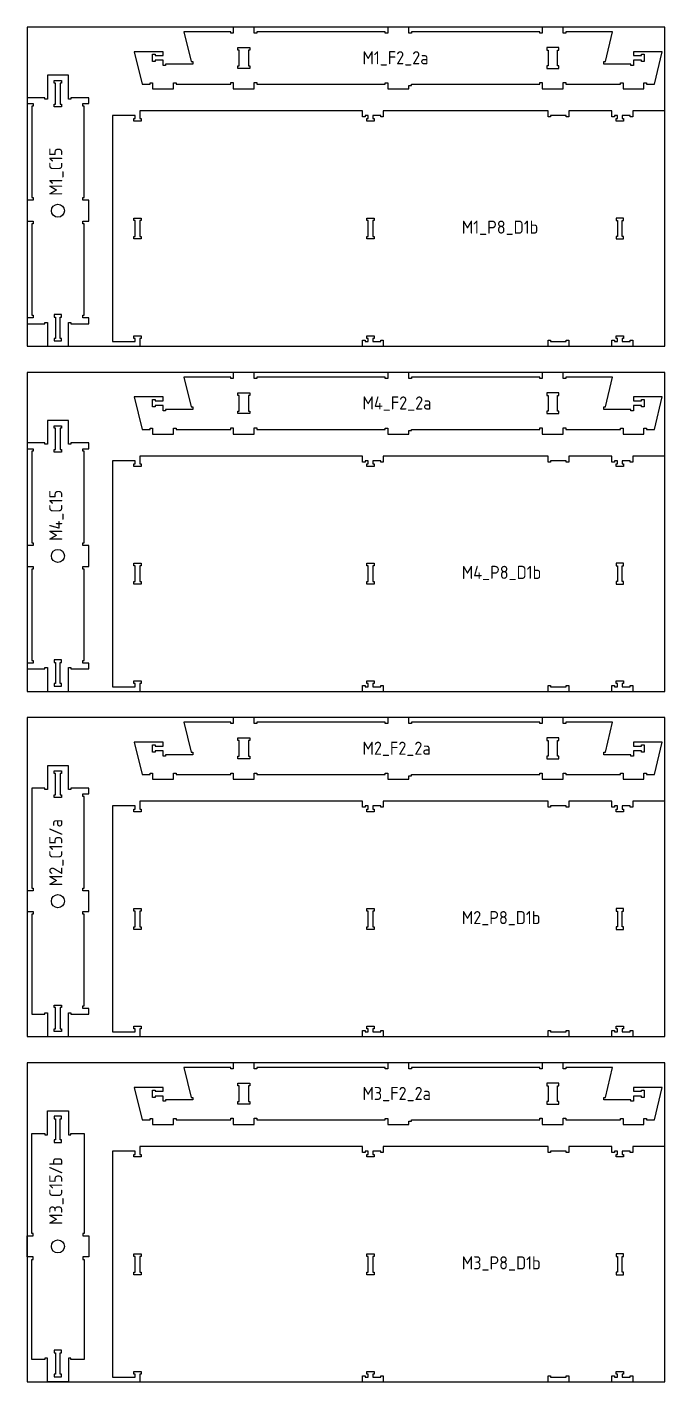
# Model space of a CAD drawing. Header units: millimetres. Extents: x -18174 to 50972, y 6312 to 16778.
# Drawn here: x 2812 to 5252, y 6313 to 11493 of the extents above; entities that cross this region are included whole.
import ezdxf

# ---------------------------------------------------------------- set-up
doc = ezdxf.new("R2010")
doc.units = ezdxf.units.MM
doc.header["$MEASUREMENT"] = 0
for name, color, linetype in [('freeswerk_CODES', 50, 'Continuous'), ('freeswerk_ELEMENTEN', 7, 'Continuous'), ('freeswerk_PLATEN', 3, 'Continuous')]:
    doc.layers.add(name, color=color, linetype=linetype)

msp = doc.modelspace()

# ---------------------------------------------------------------- linework, layer by layer
for centre in [(2930.3, 10790.5), (2930.3, 9470.5), (2930.3, 8150.5), (2930.3, 6830.5)]:
    msp.add_circle(centre, 25)
at = {"layer": 'freeswerk_ELEMENTEN'}
for points in [[(3445.8, 11350.5), (3342.3, 11350.5), (3342.3, 11345.5), (3332.3, 11345.5), (3332.3, 11365.5), (3302.3, 11365.5), (3302.3, 11360.5), (3292.3, 11360.5), (3292.3, 11388.5), (3302.3, 11388.5), (3302.3, 11383.5), (3332.3, 11383.5), (3332.3, 11398.5), (3222.3, 11398.5), (3252.6, 11274.5), (3282.6, 11274.5), (3282.6, 11279.5), (3292.6, 11279.5), (3292.6, 11256.5), (3372.6, 11256.5), (3372.6, 11279.5), (3382.6, 11279.5), (3382.6, 11274.5), (3591.3, 11274.5), (3591.3, 11280.5), (3601.3, 11280.5), (3601.3, 11256.5), (3681.3, 11256.5), (3681.3, 11280.5), (3691.3, 11280.5), (3691.3, 11274.5), (4182.3, 11274.5), (4182.3, 11279.5), (4192.3, 11279.5), (4192.3, 11256.5), (4272.3, 11256.5), (4272.3, 11269.5), (4282.3, 11269.5), (4282.3, 11274.5), (4773.3, 11274.5), (4773.3, 11280.5), (4783.3, 11280.5), (4783.3, 11256.5), (4863.3, 11256.5), (4863.3, 11280.5), (4873.3, 11280.5), (4873.3, 11274.5), (5082, 11274.5), (5082, 11279.5), (5092, 11279.5), (5092, 11256.5), (5172, 11256.5), (5172, 11279.5), (5182, 11279.5), (5182, 11274.5), (5212.3, 11274.5), (5242.3, 11398.5), (5132.3, 11398.5), (5132.3, 11383.5), (5162.3, 11383.5), (5162.3, 11388.5), (5172.3, 11388.5), (5172.3, 11360.5), (5162.3, 11360.5), (5162.3, 11365.5), (5132.3, 11365.5), (5132.3, 11345.5), (5122.3, 11345.5), (5122.3, 11350.5), (5018.7, 11350.5), (5018.7, 11360.5), (5024.7, 11360.5), (5052.3, 11474.5), (4873.3, 11474.5), (4873.3, 11469.5), (4863.3, 11469.5), (4863.3, 11492.5), (4783.3, 11492.5), (4783.3, 11469.5), (4773.3, 11469.5), (4773.3, 11474.5), (4282.3, 11474.5), (4282.3, 11469.5), (4272.3, 11469.5), (4272.3, 11492.5), (4192.3, 11492.5), (4192.3, 11469.5), (4182.3, 11469.5), (4182.3, 11474.5), (3691.3, 11474.5), (3691.3, 11469.5), (3681.3, 11469.5), (3681.3, 11492.5), (3601.3, 11492.5), (3601.3, 11469.5), (3591.3, 11469.5), (3591.3, 11474.5), (3412.3, 11474.5), (3439.8, 11360.5), (3445.8, 11360.5)], [(3623.3, 11344.5), (3623.3, 11404.5), (3618.3, 11404.5), (3618.3, 11414.5), (3664.3, 11414.5), (3664.3, 11404.5), (3659.3, 11404.5), (3659.3, 11344.5), (3664.3, 11344.5), (3664.3, 11334.5), (3618.3, 11334.5), (3618.3, 11344.5)], [(4800.3, 11414.5), (4800.3, 11404.5), (4805.3, 11404.5), (4805.3, 11344.5), (4800.3, 11344.5), (4800.3, 11334.5), (4846.3, 11334.5), (4846.3, 11344.5), (4841.3, 11344.5), (4841.3, 11404.5), (4846.3, 11404.5), (4846.3, 11414.5)], [(2880.3, 11222.5), (2812.3, 11222.5), (2812.3, 11200.5), (2835.3, 11200.5), (2835.3, 11190.5), (2830.3, 11190.5), (2830.3, 10840.5), (2835.3, 10840.5), (2835.3, 10830.5), (2812.3, 10830.5), (2812.3, 10750.5), (2835.3, 10750.5), (2835.3, 10740.5), (2830.3, 10740.5), (2830.3, 10390.5), (2835.3, 10390.5), (2835.3, 10380.5), (2812.3, 10380.5), (2812.3, 10358.5), (2880.3, 10358.5), (2880.3, 10363.5), (2890.3, 10363.5), (2890.3, 10272.5), (2970.3, 10272.5), (2970.3, 10363.5), (2980.3, 10363.5), (2980.3, 10358.5), (3048.3, 10358.5), (3048.3, 10380.5), (3025.3, 10380.5), (3025.3, 10390.5), (3030.3, 10390.5), (3030.3, 10740.5), (3025.3, 10740.5), (3025.3, 10750.5), (3048.3, 10750.5), (3048.3, 10830.5), (3025.3, 10830.5), (3025.3, 10840.5), (3030.3, 10840.5), (3030.3, 11190.5), (3025.3, 11190.5), (3025.3, 11200.5), (3048.3, 11200.5), (3048.3, 11222.5), (2980.3, 11222.5), (2980.3, 11217.5), (2970.3, 11217.5), (2970.3, 11308.5), (2890.3, 11308.5), (2890.3, 11217.5), (2880.3, 11217.5)], [(2939.3, 11278.5), (2939.3, 11197.5), (2944.3, 11197.5), (2944.3, 11187.5), (2916.3, 11187.5), (2916.3, 11197.5), (2921.3, 11197.5), (2921.3, 11278.5), (2916.3, 11278.5), (2916.3, 11288.5), (2944.3, 11288.5), (2944.3, 11278.5)], [(4885.1, 11149.5), (4875.1, 11149.5), (4875.1, 11154.5), (4815.1, 11154.5), (4815.1, 11149.5), (4805.1, 11149.5), (4805.1, 11172.5), (4175.1, 11172.5), (4175.1, 11149.5), (4165.1, 11149.5), (4165.1, 11154.5), (4135.1, 11154.5), (4135.1, 11142.5), (4140.1, 11142.5), (4140.1, 11132.5), (4112.1, 11132.5), (4112.1, 11142.5), (4117.1, 11142.5), (4117.1, 11154.5), (4105.1, 11154.5), (4105.1, 11149.5), (4095.1, 11149.5), (4095.1, 11172.5), (3244.1, 11172.5), (3244.1, 11142.5), (3249.1, 11142.5), (3249.1, 11132.5), (3221.1, 11132.5), (3221.1, 11142.5), (3226.1, 11142.5), (3226.1, 11154.5), (3139.2, 11154.5), (3139.2, 10290.5), (3226.1, 10290.5), (3226.1, 10302.5), (3221.1, 10302.5), (3221.1, 10312.5), (3249.1, 10312.5), (3249.1, 10302.5), (3244.1, 10302.5), (3244.1, 10272.5), (4095.1, 10272.5), (4095.1, 10295.5), (4105.1, 10295.5), (4105.1, 10290.5), (4117.1, 10290.5), (4117.1, 10302.5), (4112.1, 10302.5), (4112.1, 10312.5), (4140.1, 10312.5), (4140.1, 10302.5), (4135.1, 10302.5), (4135.1, 10290.5), (4165.1, 10290.5), (4165.1, 10295.5), (4175.1, 10295.5), (4175.1, 10272.5), (4805.1, 10272.5), (4805.1, 10295.5), (4815.1, 10295.5), (4815.1, 10290.5), (4875.1, 10290.5), (4875.1, 10295.5), (4885.1, 10295.5), (4885.1, 10272.5), (5049.1, 10272.5), (5049.1, 10295.5), (5059.1, 10295.5), (5059.1, 10290.5), (5071.1, 10290.5), (5071.1, 10302.5), (5066.1, 10302.5), (5066.1, 10312.5), (5094.1, 10312.5), (5094.1, 10302.5), (5089.1, 10302.5), (5089.1, 10290.5), (5119.1, 10290.5), (5119.1, 10295.5), (5129.1, 10295.5), (5129.1, 10272.5), (5252.3, 10272.5), (5252.3, 11172.5), (5129.1, 11172.5), (5129.1, 11149.5), (5119.1, 11149.5), (5119.1, 11154.5), (5089.1, 11154.5), (5089.1, 11142.5), (5094.1, 11142.5), (5094.1, 11132.5), (5066.1, 11132.5), (5066.1, 11142.5), (5071.1, 11142.5), (5071.1, 11154.5), (5059.1, 11154.5), (5059.1, 11149.5), (5049.1, 11149.5), (5049.1, 11172.5), (4885.1, 11172.5)], [(3221.1, 10692.5), (3226.1, 10692.5), (3226.1, 10752.5), (3221.1, 10752.5), (3221.1, 10762.5), (3249.1, 10762.5), (3249.1, 10752.5), (3244.1, 10752.5), (3244.1, 10692.5), (3249.1, 10692.5), (3249.1, 10682.5), (3221.1, 10682.5)], [(4140.1, 10762.5), (4140.1, 10752.5), (4135.1, 10752.5), (4135.1, 10692.5), (4140.1, 10692.5), (4140.1, 10682.5), (4112.1, 10682.5), (4112.1, 10692.5), (4117.1, 10692.5), (4117.1, 10752.5), (4112.1, 10752.5), (4112.1, 10762.5)], [(5089.1, 10752.5), (5094.1, 10752.5), (5094.1, 10762.5), (5066.1, 10762.5), (5066.1, 10752.5), (5071.1, 10752.5), (5071.1, 10692.5), (5066.1, 10692.5), (5066.1, 10682.5), (5094.1, 10682.5), (5094.1, 10692.5), (5089.1, 10692.5)], [(2921.3, 10302.5), (2916.3, 10302.5), (2916.3, 10292.5), (2944.3, 10292.5), (2944.3, 10302.5), (2939.3, 10302.5), (2939.3, 10383.5), (2944.3, 10383.5), (2944.3, 10393.5), (2916.3, 10393.5), (2916.3, 10383.5), (2921.3, 10383.5)], [(3445.8, 10030.5), (3342.3, 10030.5), (3342.3, 10025.5), (3332.3, 10025.5), (3332.3, 10045.5), (3302.3, 10045.5), (3302.3, 10040.5), (3292.3, 10040.5), (3292.3, 10068.5), (3302.3, 10068.5), (3302.3, 10063.5), (3332.3, 10063.5), (3332.3, 10078.5), (3222.3, 10078.5), (3252.6, 9954.5), (3282.6, 9954.5), (3282.6, 9959.5), (3292.6, 9959.5), (3292.6, 9936.5), (3372.6, 9936.5), (3372.6, 9959.5), (3382.6, 9959.5), (3382.6, 9954.5), (3591.3, 9954.5), (3591.3, 9960.5), (3601.3, 9960.5), (3601.3, 9936.5), (3681.3, 9936.5), (3681.3, 9960.5), (3691.3, 9960.5), (3691.3, 9954.5), (4182.3, 9954.5), (4182.3, 9959.5), (4192.3, 9959.5), (4192.3, 9936.5), (4272.3, 9936.5), (4272.3, 9949.5), (4282.3, 9949.5), (4282.3, 9954.5), (4773.3, 9954.5), (4773.3, 9960.5), (4783.3, 9960.5), (4783.3, 9936.5), (4863.3, 9936.5), (4863.3, 9960.5), (4873.3, 9960.5), (4873.3, 9954.5), (5082, 9954.5), (5082, 9959.5), (5092, 9959.5), (5092, 9936.5), (5172, 9936.5), (5172, 9959.5), (5182, 9959.5), (5182, 9954.5), (5212.3, 9954.5), (5242.3, 10078.5), (5132.3, 10078.5), (5132.3, 10063.5), (5162.3, 10063.5), (5162.3, 10068.5), (5172.3, 10068.5), (5172.3, 10040.5), (5162.3, 10040.5), (5162.3, 10045.5), (5132.3, 10045.5), (5132.3, 10025.5), (5122.3, 10025.5), (5122.3, 10030.5), (5018.7, 10030.5), (5018.7, 10040.5), (5024.7, 10040.5), (5052.3, 10154.5), (4873.3, 10154.5), (4873.3, 10149.5), (4863.3, 10149.5), (4863.3, 10172.5), (4783.3, 10172.5), (4783.3, 10149.5), (4773.3, 10149.5), (4773.3, 10154.5), (4282.3, 10154.5), (4282.3, 10149.5), (4272.3, 10149.5), (4272.3, 10172.5), (4192.3, 10172.5), (4192.3, 10149.5), (4182.3, 10149.5), (4182.3, 10154.5), (3691.3, 10154.5), (3691.3, 10149.5), (3681.3, 10149.5), (3681.3, 10172.5), (3601.3, 10172.5), (3601.3, 10149.5), (3591.3, 10149.5), (3591.3, 10154.5), (3412.3, 10154.5), (3439.8, 10040.5), (3445.8, 10040.5)], [(3623.3, 10024.5), (3623.3, 10084.5), (3618.3, 10084.5), (3618.3, 10094.5), (3664.3, 10094.5), (3664.3, 10084.5), (3659.3, 10084.5), (3659.3, 10024.5), (3664.3, 10024.5), (3664.3, 10014.5), (3618.3, 10014.5), (3618.3, 10024.5)], [(4800.3, 10094.5), (4800.3, 10084.5), (4805.3, 10084.5), (4805.3, 10024.5), (4800.3, 10024.5), (4800.3, 10014.5), (4846.3, 10014.5), (4846.3, 10024.5), (4841.3, 10024.5), (4841.3, 10084.5), (4846.3, 10084.5), (4846.3, 10094.5)], [(2880.3, 9902.5), (2812.3, 9902.5), (2812.3, 9880.5), (2835.3, 9880.5), (2835.3, 9870.5), (2830.3, 9870.5), (2830.3, 9520.5), (2835.3, 9520.5), (2835.3, 9510.5), (2812.3, 9510.5), (2812.3, 9430.5), (2835.3, 9430.5), (2835.3, 9420.5), (2830.3, 9420.5), (2830.3, 9070.5), (2835.3, 9070.5), (2835.3, 9060.5), (2812.3, 9060.5), (2812.3, 9038.5), (2880.3, 9038.5), (2880.3, 9043.5), (2890.3, 9043.5), (2890.3, 8952.5), (2970.3, 8952.5), (2970.3, 9043.5), (2980.3, 9043.5), (2980.3, 9038.5), (3048.3, 9038.5), (3048.3, 9060.5), (3025.3, 9060.5), (3025.3, 9070.5), (3030.3, 9070.5), (3030.3, 9420.5), (3025.3, 9420.5), (3025.3, 9430.5), (3048.3, 9430.5), (3048.3, 9510.5), (3025.3, 9510.5), (3025.3, 9520.5), (3030.3, 9520.5), (3030.3, 9870.5), (3025.3, 9870.5), (3025.3, 9880.5), (3048.3, 9880.5), (3048.3, 9902.5), (2980.3, 9902.5), (2980.3, 9897.5), (2970.3, 9897.5), (2970.3, 9988.5), (2890.3, 9988.5), (2890.3, 9897.5), (2880.3, 9897.5)], [(2939.3, 9958.5), (2939.3, 9877.5), (2944.3, 9877.5), (2944.3, 9867.5), (2916.3, 9867.5), (2916.3, 9877.5), (2921.3, 9877.5), (2921.3, 9958.5), (2916.3, 9958.5), (2916.3, 9968.5), (2944.3, 9968.5), (2944.3, 9958.5)], [(4885.1, 9829.5), (4875.1, 9829.5), (4875.1, 9834.5), (4815.1, 9834.5), (4815.1, 9829.5), (4805.1, 9829.5), (4805.1, 9852.5), (4175.1, 9852.5), (4175.1, 9829.5), (4165.1, 9829.5), (4165.1, 9834.5), (4135.1, 9834.5), (4135.1, 9822.5), (4140.1, 9822.5), (4140.1, 9812.5), (4112.1, 9812.5), (4112.1, 9822.5), (4117.1, 9822.5), (4117.1, 9834.5), (4105.1, 9834.5), (4105.1, 9829.5), (4095.1, 9829.5), (4095.1, 9852.5), (3244.1, 9852.5), (3244.1, 9822.5), (3249.1, 9822.5), (3249.1, 9812.5), (3221.1, 9812.5), (3221.1, 9822.5), (3226.1, 9822.5), (3226.1, 9834.5), (3139.2, 9834.5), (3139.2, 8970.5), (3226.1, 8970.5), (3226.1, 8982.5), (3221.1, 8982.5), (3221.1, 8992.5), (3249.1, 8992.5), (3249.1, 8982.5), (3244.1, 8982.5), (3244.1, 8952.5), (4095.1, 8952.5), (4095.1, 8975.5), (4105.1, 8975.5), (4105.1, 8970.5), (4117.1, 8970.5), (4117.1, 8982.5), (4112.1, 8982.5), (4112.1, 8992.5), (4140.1, 8992.5), (4140.1, 8982.5), (4135.1, 8982.5), (4135.1, 8970.5), (4165.1, 8970.5), (4165.1, 8975.5), (4175.1, 8975.5), (4175.1, 8952.5), (4805.1, 8952.5), (4805.1, 8975.5), (4815.1, 8975.5), (4815.1, 8970.5), (4875.1, 8970.5), (4875.1, 8975.5), (4885.1, 8975.5), (4885.1, 8952.5), (5049.1, 8952.5), (5049.1, 8975.5), (5059.1, 8975.5), (5059.1, 8970.5), (5071.1, 8970.5), (5071.1, 8982.5), (5066.1, 8982.5), (5066.1, 8992.5), (5094.1, 8992.5), (5094.1, 8982.5), (5089.1, 8982.5), (5089.1, 8970.5), (5119.1, 8970.5), (5119.1, 8975.5), (5129.1, 8975.5), (5129.1, 8952.5), (5252.3, 8952.5), (5252.3, 9852.5), (5129.1, 9852.5), (5129.1, 9829.5), (5119.1, 9829.5), (5119.1, 9834.5), (5089.1, 9834.5), (5089.1, 9822.5), (5094.1, 9822.5), (5094.1, 9812.5), (5066.1, 9812.5), (5066.1, 9822.5), (5071.1, 9822.5), (5071.1, 9834.5), (5059.1, 9834.5), (5059.1, 9829.5), (5049.1, 9829.5), (5049.1, 9852.5), (4885.1, 9852.5)], [(3221.1, 9372.5), (3226.1, 9372.5), (3226.1, 9432.5), (3221.1, 9432.5), (3221.1, 9442.5), (3249.1, 9442.5), (3249.1, 9432.5), (3244.1, 9432.5), (3244.1, 9372.5), (3249.1, 9372.5), (3249.1, 9362.5), (3221.1, 9362.5)], [(4140.1, 9442.5), (4140.1, 9432.5), (4135.1, 9432.5), (4135.1, 9372.5), (4140.1, 9372.5), (4140.1, 9362.5), (4112.1, 9362.5), (4112.1, 9372.5), (4117.1, 9372.5), (4117.1, 9432.5), (4112.1, 9432.5), (4112.1, 9442.5)], [(5089.1, 9432.5), (5094.1, 9432.5), (5094.1, 9442.5), (5066.1, 9442.5), (5066.1, 9432.5), (5071.1, 9432.5), (5071.1, 9372.5), (5066.1, 9372.5), (5066.1, 9362.5), (5094.1, 9362.5), (5094.1, 9372.5), (5089.1, 9372.5)], [(2921.3, 8982.5), (2916.3, 8982.5), (2916.3, 8972.5), (2944.3, 8972.5), (2944.3, 8982.5), (2939.3, 8982.5), (2939.3, 9063.5), (2944.3, 9063.5), (2944.3, 9073.5), (2916.3, 9073.5), (2916.3, 9063.5), (2921.3, 9063.5)], [(3445.8, 8710.5), (3342.3, 8710.5), (3342.3, 8705.5), (3332.3, 8705.5), (3332.3, 8725.5), (3302.3, 8725.5), (3302.3, 8720.5), (3292.3, 8720.5), (3292.3, 8748.5), (3302.3, 8748.5), (3302.3, 8743.5), (3332.3, 8743.5), (3332.3, 8758.5), (3222.3, 8758.5), (3252.6, 8634.5), (3282.6, 8634.5), (3282.6, 8639.5), (3292.6, 8639.5), (3292.6, 8616.5), (3372.6, 8616.5), (3372.6, 8639.5), (3382.6, 8639.5), (3382.6, 8634.5), (3591.3, 8634.5), (3591.3, 8640.5), (3601.3, 8640.5), (3601.3, 8616.5), (3681.3, 8616.5), (3681.3, 8640.5), (3691.3, 8640.5), (3691.3, 8634.5), (4182.3, 8634.5), (4182.3, 8639.5), (4192.3, 8639.5), (4192.3, 8616.5), (4272.3, 8616.5), (4272.3, 8629.5), (4282.3, 8629.5), (4282.3, 8634.5), (4773.3, 8634.5), (4773.3, 8640.5), (4783.3, 8640.5), (4783.3, 8616.5), (4863.3, 8616.5), (4863.3, 8640.5), (4873.3, 8640.5), (4873.3, 8634.5), (5082, 8634.5), (5082, 8639.5), (5092, 8639.5), (5092, 8616.5), (5172, 8616.5), (5172, 8639.5), (5182, 8639.5), (5182, 8634.5), (5212.3, 8634.5), (5242.3, 8758.5), (5132.3, 8758.5), (5132.3, 8743.5), (5162.3, 8743.5), (5162.3, 8748.5), (5172.3, 8748.5), (5172.3, 8720.5), (5162.3, 8720.5), (5162.3, 8725.5), (5132.3, 8725.5), (5132.3, 8705.5), (5122.3, 8705.5), (5122.3, 8710.5), (5018.7, 8710.5), (5018.7, 8720.5), (5024.7, 8720.5), (5052.3, 8834.5), (4873.3, 8834.5), (4873.3, 8829.5), (4863.3, 8829.5), (4863.3, 8852.5), (4783.3, 8852.5), (4783.3, 8829.5), (4773.3, 8829.5), (4773.3, 8834.5), (4282.3, 8834.5), (4282.3, 8829.5), (4272.3, 8829.5), (4272.3, 8852.5), (4192.3, 8852.5), (4192.3, 8829.5), (4182.3, 8829.5), (4182.3, 8834.5), (3691.3, 8834.5), (3691.3, 8829.5), (3681.3, 8829.5), (3681.3, 8852.5), (3601.3, 8852.5), (3601.3, 8829.5), (3591.3, 8829.5), (3591.3, 8834.5), (3412.3, 8834.5), (3439.8, 8720.5), (3445.8, 8720.5)], [(3623.3, 8704.5), (3623.3, 8764.5), (3618.3, 8764.5), (3618.3, 8774.5), (3664.3, 8774.5), (3664.3, 8764.5), (3659.3, 8764.5), (3659.3, 8704.5), (3664.3, 8704.5), (3664.3, 8694.5), (3618.3, 8694.5), (3618.3, 8704.5)], [(4800.3, 8774.5), (4800.3, 8764.5), (4805.3, 8764.5), (4805.3, 8704.5), (4800.3, 8704.5), (4800.3, 8694.5), (4846.3, 8694.5), (4846.3, 8704.5), (4841.3, 8704.5), (4841.3, 8764.5), (4846.3, 8764.5), (4846.3, 8774.5)], [(2880.3, 8582.5), (2830.3, 8582.5), (2830.3, 8200.5), (2835.3, 8200.5), (2835.3, 8190.5), (2812.3, 8190.5), (2812.3, 8110.5), (2835.3, 8110.5), (2835.3, 8100.5), (2830.3, 8100.5), (2830.3, 7718.5), (2880.3, 7718.5), (2880.3, 7723.5), (2890.3, 7723.5), (2890.3, 7632.5), (2970.3, 7632.5), (2970.3, 7723.5), (2980.3, 7723.5), (2980.3, 7718.5), (3048.3, 7718.5), (3048.3, 7740.5), (3025.3, 7740.5), (3025.3, 7750.5), (3030.3, 7750.5), (3030.3, 8100.5), (3025.3, 8100.5), (3025.3, 8110.5), (3048.3, 8110.5), (3048.3, 8190.5), (3025.3, 8190.5), (3025.3, 8200.5), (3030.3, 8200.5), (3030.3, 8550.5), (3025.3, 8550.5), (3025.3, 8560.5), (3048.3, 8560.5), (3048.3, 8582.5), (2980.3, 8582.5), (2980.3, 8577.5), (2970.3, 8577.5), (2970.3, 8668.5), (2890.3, 8668.5), (2890.3, 8577.5), (2880.3, 8577.5)], [(2944.3, 8638.5), (2939.3, 8638.5), (2939.3, 8557.5), (2944.3, 8557.5), (2944.3, 8547.5), (2916.3, 8547.5), (2916.3, 8557.5), (2921.3, 8557.5), (2921.3, 8638.5), (2916.3, 8638.5), (2916.3, 8648.5), (2944.3, 8648.5)], [(4885.1, 8509.5), (4875.1, 8509.5), (4875.1, 8514.5), (4815.1, 8514.5), (4815.1, 8509.5), (4805.1, 8509.5), (4805.1, 8532.5), (4175.1, 8532.5), (4175.1, 8509.5), (4165.1, 8509.5), (4165.1, 8514.5), (4135.1, 8514.5), (4135.1, 8502.5), (4140.1, 8502.5), (4140.1, 8492.5), (4112.1, 8492.5), (4112.1, 8502.5), (4117.1, 8502.5), (4117.1, 8514.5), (4105.1, 8514.5), (4105.1, 8509.5), (4095.1, 8509.5), (4095.1, 8532.5), (3244.1, 8532.5), (3244.1, 8502.5), (3249.1, 8502.5), (3249.1, 8492.5), (3221.1, 8492.5), (3221.1, 8502.5), (3226.1, 8502.5), (3226.1, 8514.5), (3139.2, 8514.5), (3139.2, 7650.5), (3226.1, 7650.5), (3226.1, 7662.5), (3221.1, 7662.5), (3221.1, 7672.5), (3249.1, 7672.5), (3249.1, 7662.5), (3244.1, 7662.5), (3244.1, 7632.5), (4095.1, 7632.5), (4095.1, 7655.5), (4105.1, 7655.5), (4105.1, 7650.5), (4117.1, 7650.5), (4117.1, 7662.5), (4112.1, 7662.5), (4112.1, 7672.5), (4140.1, 7672.5), (4140.1, 7662.5), (4135.1, 7662.5), (4135.1, 7650.5), (4165.1, 7650.5), (4165.1, 7655.5), (4175.1, 7655.5), (4175.1, 7632.5), (4805.1, 7632.5), (4805.1, 7655.5), (4815.1, 7655.5), (4815.1, 7650.5), (4875.1, 7650.5), (4875.1, 7655.5), (4885.1, 7655.5), (4885.1, 7632.5), (5049.1, 7632.5), (5049.1, 7655.5), (5059.1, 7655.5), (5059.1, 7650.5), (5071.1, 7650.5), (5071.1, 7662.5), (5066.1, 7662.5), (5066.1, 7672.5), (5094.1, 7672.5), (5094.1, 7662.5), (5089.1, 7662.5), (5089.1, 7650.5), (5119.1, 7650.5), (5119.1, 7655.5), (5129.1, 7655.5), (5129.1, 7632.5), (5252.3, 7632.5), (5252.3, 8532.5), (5129.1, 8532.5), (5129.1, 8509.5), (5119.1, 8509.5), (5119.1, 8514.5), (5089.1, 8514.5), (5089.1, 8502.5), (5094.1, 8502.5), (5094.1, 8492.5), (5066.1, 8492.5), (5066.1, 8502.5), (5071.1, 8502.5), (5071.1, 8514.5), (5059.1, 8514.5), (5059.1, 8509.5), (5049.1, 8509.5), (5049.1, 8532.5), (4885.1, 8532.5)], [(3221.1, 8052.5), (3226.1, 8052.5), (3226.1, 8112.5), (3221.1, 8112.5), (3221.1, 8122.5), (3249.1, 8122.5), (3249.1, 8112.5), (3244.1, 8112.5), (3244.1, 8052.5), (3249.1, 8052.5), (3249.1, 8042.5), (3221.1, 8042.5)], [(4140.1, 8122.5), (4140.1, 8112.5), (4135.1, 8112.5), (4135.1, 8052.5), (4140.1, 8052.5), (4140.1, 8042.5), (4112.1, 8042.5), (4112.1, 8052.5), (4117.1, 8052.5), (4117.1, 8112.5), (4112.1, 8112.5), (4112.1, 8122.5)], [(5089.1, 8112.5), (5094.1, 8112.5), (5094.1, 8122.5), (5066.1, 8122.5), (5066.1, 8112.5), (5071.1, 8112.5), (5071.1, 8052.5), (5066.1, 8052.5), (5066.1, 8042.5), (5094.1, 8042.5), (5094.1, 8052.5), (5089.1, 8052.5)], [(2916.3, 7662.5), (2921.3, 7662.5), (2921.3, 7743.5), (2916.3, 7743.5), (2916.3, 7753.5), (2944.3, 7753.5), (2944.3, 7743.5), (2939.3, 7743.5), (2939.3, 7662.5), (2944.3, 7662.5), (2944.3, 7652.5), (2916.3, 7652.5)], [(3445.8, 7390.5), (3342.3, 7390.5), (3342.3, 7385.5), (3332.3, 7385.5), (3332.3, 7405.5), (3302.3, 7405.5), (3302.3, 7400.5), (3292.3, 7400.5), (3292.3, 7428.5), (3302.3, 7428.5), (3302.3, 7423.5), (3332.3, 7423.5), (3332.3, 7438.5), (3222.3, 7438.5), (3252.6, 7314.5), (3282.6, 7314.5), (3282.6, 7319.5), (3292.6, 7319.5), (3292.6, 7296.5), (3372.6, 7296.5), (3372.6, 7319.5), (3382.6, 7319.5), (3382.6, 7314.5), (3591.3, 7314.5), (3591.3, 7320.5), (3601.3, 7320.5), (3601.3, 7296.5), (3681.3, 7296.5), (3681.3, 7320.5), (3691.3, 7320.5), (3691.3, 7314.5), (4182.3, 7314.5), (4182.3, 7319.5), (4192.3, 7319.5), (4192.3, 7296.5), (4272.3, 7296.5), (4272.3, 7309.5), (4282.3, 7309.5), (4282.3, 7314.5), (4773.3, 7314.5), (4773.3, 7320.5), (4783.3, 7320.5), (4783.3, 7296.5), (4863.3, 7296.5), (4863.3, 7320.5), (4873.3, 7320.5), (4873.3, 7314.5), (5082, 7314.5), (5082, 7319.5), (5092, 7319.5), (5092, 7296.5), (5172, 7296.5), (5172, 7319.5), (5182, 7319.5), (5182, 7314.5), (5212.3, 7314.5), (5242.3, 7438.5), (5132.3, 7438.5), (5132.3, 7423.5), (5162.3, 7423.5), (5162.3, 7428.5), (5172.3, 7428.5), (5172.3, 7400.5), (5162.3, 7400.5), (5162.3, 7405.5), (5132.3, 7405.5), (5132.3, 7385.5), (5122.3, 7385.5), (5122.3, 7390.5), (5018.7, 7390.5), (5018.7, 7400.5), (5024.7, 7400.5), (5052.3, 7514.5), (4873.3, 7514.5), (4873.3, 7509.5), (4863.3, 7509.5), (4863.3, 7532.5), (4783.3, 7532.5), (4783.3, 7509.5), (4773.3, 7509.5), (4773.3, 7514.5), (4282.3, 7514.5), (4282.3, 7509.5), (4272.3, 7509.5), (4272.3, 7532.5), (4192.3, 7532.5), (4192.3, 7509.5), (4182.3, 7509.5), (4182.3, 7514.5), (3691.3, 7514.5), (3691.3, 7509.5), (3681.3, 7509.5), (3681.3, 7532.5), (3601.3, 7532.5), (3601.3, 7509.5), (3591.3, 7509.5), (3591.3, 7514.5), (3412.3, 7514.5), (3439.8, 7400.5), (3445.8, 7400.5)], [(3623.3, 7384.5), (3623.3, 7444.5), (3618.3, 7444.5), (3618.3, 7454.5), (3664.3, 7454.5), (3664.3, 7444.5), (3659.3, 7444.5), (3659.3, 7384.5), (3664.3, 7384.5), (3664.3, 7374.5), (3618.3, 7374.5), (3618.3, 7384.5)], [(4800.3, 7454.5), (4800.3, 7444.5), (4805.3, 7444.5), (4805.3, 7384.5), (4800.3, 7384.5), (4800.3, 7374.5), (4846.3, 7374.5), (4846.3, 7384.5), (4841.3, 7384.5), (4841.3, 7444.5), (4846.3, 7444.5), (4846.3, 7454.5)], [(3025.3, 6780.5), (3030.3, 6780.5), (3030.3, 6398.5), (2980.3, 6398.5), (2980.3, 6403.5), (2970.3, 6403.5), (2970.3, 6312.5), (2890.3, 6312.5), (2890.3, 6403.5), (2880.3, 6403.5), (2880.3, 6398.5), (2830.3, 6398.5), (2830.3, 6780.5), (2835.3, 6780.5), (2835.3, 6790.5), (2812.3, 6790.5), (2812.3, 6870.5), (2835.3, 6870.5), (2835.3, 6880.5), (2830.3, 6880.5), (2830.3, 7262.5), (2880.3, 7262.5), (2880.3, 7257.5), (2890.3, 7257.5), (2890.3, 7348.5), (2970.3, 7348.5), (2970.3, 7257.5), (2980.3, 7257.5), (2980.3, 7262.5), (3030.3, 7262.5), (3030.3, 6880.5), (3025.3, 6880.5), (3025.3, 6870.5), (3048.3, 6870.5), (3048.3, 6790.5), (3025.3, 6790.5)], [(2916.3, 7237.5), (2916.3, 7227.5), (2944.3, 7227.5), (2944.3, 7237.5), (2939.3, 7237.5), (2939.3, 7318.5), (2944.3, 7318.5), (2944.3, 7328.5), (2916.3, 7328.5), (2916.3, 7318.5), (2921.3, 7318.5), (2921.3, 7237.5)], [(4885.1, 7189.5), (4875.1, 7189.5), (4875.1, 7194.5), (4815.1, 7194.5), (4815.1, 7189.5), (4805.1, 7189.5), (4805.1, 7212.5), (4175.1, 7212.5), (4175.1, 7189.5), (4165.1, 7189.5), (4165.1, 7194.5), (4135.1, 7194.5), (4135.1, 7182.5), (4140.1, 7182.5), (4140.1, 7172.5), (4112.1, 7172.5), (4112.1, 7182.5), (4117.1, 7182.5), (4117.1, 7194.5), (4105.1, 7194.5), (4105.1, 7189.5), (4095.1, 7189.5), (4095.1, 7212.5), (3244.1, 7212.5), (3244.1, 7182.5), (3249.1, 7182.5), (3249.1, 7172.5), (3221.1, 7172.5), (3221.1, 7182.5), (3226.1, 7182.5), (3226.1, 7194.5), (3139.2, 7194.5), (3139.2, 6330.5), (3226.1, 6330.5), (3226.1, 6342.5), (3221.1, 6342.5), (3221.1, 6352.5), (3249.1, 6352.5), (3249.1, 6342.5), (3244.1, 6342.5), (3244.1, 6312.5), (4095.1, 6312.5), (4095.1, 6335.5), (4105.1, 6335.5), (4105.1, 6330.5), (4117.1, 6330.5), (4117.1, 6342.5), (4112.1, 6342.5), (4112.1, 6352.5), (4140.1, 6352.5), (4140.1, 6342.5), (4135.1, 6342.5), (4135.1, 6330.5), (4165.1, 6330.5), (4165.1, 6335.5), (4175.1, 6335.5), (4175.1, 6312.5), (4805.1, 6312.5), (4805.1, 6335.5), (4815.1, 6335.5), (4815.1, 6330.5), (4875.1, 6330.5), (4875.1, 6335.5), (4885.1, 6335.5), (4885.1, 6312.5), (5049.1, 6312.5), (5049.1, 6335.5), (5059.1, 6335.5), (5059.1, 6330.5), (5071.1, 6330.5), (5071.1, 6342.5), (5066.1, 6342.5), (5066.1, 6352.5), (5094.1, 6352.5), (5094.1, 6342.5), (5089.1, 6342.5), (5089.1, 6330.5), (5119.1, 6330.5), (5119.1, 6335.5), (5129.1, 6335.5), (5129.1, 6312.5), (5252.3, 6312.5), (5252.3, 7212.5), (5129.1, 7212.5), (5129.1, 7189.5), (5119.1, 7189.5), (5119.1, 7194.5), (5089.1, 7194.5), (5089.1, 7182.5), (5094.1, 7182.5), (5094.1, 7172.5), (5066.1, 7172.5), (5066.1, 7182.5), (5071.1, 7182.5), (5071.1, 7194.5), (5059.1, 7194.5), (5059.1, 7189.5), (5049.1, 7189.5), (5049.1, 7212.5), (4885.1, 7212.5)], [(3221.1, 6732.5), (3226.1, 6732.5), (3226.1, 6792.5), (3221.1, 6792.5), (3221.1, 6802.5), (3249.1, 6802.5), (3249.1, 6792.5), (3244.1, 6792.5), (3244.1, 6732.5), (3249.1, 6732.5), (3249.1, 6722.5), (3221.1, 6722.5)], [(4140.1, 6802.5), (4140.1, 6792.5), (4135.1, 6792.5), (4135.1, 6732.5), (4140.1, 6732.5), (4140.1, 6722.5), (4112.1, 6722.5), (4112.1, 6732.5), (4117.1, 6732.5), (4117.1, 6792.5), (4112.1, 6792.5), (4112.1, 6802.5)], [(5089.1, 6792.5), (5094.1, 6792.5), (5094.1, 6802.5), (5066.1, 6802.5), (5066.1, 6792.5), (5071.1, 6792.5), (5071.1, 6732.5), (5066.1, 6732.5), (5066.1, 6722.5), (5094.1, 6722.5), (5094.1, 6732.5), (5089.1, 6732.5)], [(2939.3, 6342.5), (2939.3, 6423.5), (2944.3, 6423.5), (2944.3, 6433.5), (2916.3, 6433.5), (2916.3, 6423.5), (2921.3, 6423.5), (2921.3, 6342.5), (2916.3, 6342.5), (2916.3, 6332.5), (2944.3, 6332.5), (2944.3, 6342.5)]]:
    msp.add_lwpolyline(points, close=True, dxfattribs=at)
at = {"layer": 'freeswerk_PLATEN'}
for points in [[(2812.3, 10272.5), (5252.3, 10272.5), (5252.3, 11492.5), (2812.3, 11492.5)], [(2812.3, 8952.5), (5252.3, 8952.5), (5252.3, 10172.5), (2812.3, 10172.5)], [(2812.3, 7632.5), (5252.3, 7632.5), (5252.3, 8852.5), (2812.3, 8852.5)], [(2812.3, 6312.5), (5252.3, 6312.5), (5252.3, 7532.5), (2812.3, 7532.5)]]:
    msp.add_lwpolyline(points, close=True, dxfattribs=at)

# ---------------------------------------------------------------- texts
at = {"layer": 'freeswerk_CODES', "char_height": 50, "attachment_point": 1}
for s, insert in [('{\\Fiso|c0;M1_F2_2a}', (4095.3, 11400.4)), ('{\\Fiso|c0;M1_P8_D1b}', (4475.3, 10752.7)), ('{\\Fiso|c0;M4_F2_2a}', (4095.3, 10080.4)), ('{\\Fiso|c0;M4_P8_D1b}', (4475.3, 9432.7)), ('{\\Fiso|c0;M2_F2_2a}', (4095.3, 8760.4)), ('{\\Fiso|c0;M2_P8_D1b}', (4475.3, 8112.7)), ('{\\Fiso|c0;M3_F2_2a}', (4095.3, 7440.4)), ('{\\Fiso|c0;M3_P8_D1b}', (4475.3, 6792.7))]:
    msp.add_mtext_dynamic_manual_height_columns(s, width=318.081, gutter_width=1456.3, heights=[0], dxfattribs=dict(at, insert=insert))
at = {"layer": 'freeswerk_CODES', "char_height": 50, "attachment_point": 1, "rotation": 90}
for s, insert in [('{\\Fiso|c0;M1_C15}', (2897, 10847.8)), ('{\\Fiso|c0;M4_C15}', (2897, 9527.8)), ('{\\Fiso|c0;M2_C15/a}', (2897, 8207.8)), ('{\\Fiso|c0;M3_C15/b}', (2897, 6912.6))]:
    msp.add_mtext_dynamic_manual_height_columns(s, width=318.081, gutter_width=1456.3, heights=[0], dxfattribs=dict(at, insert=insert))

doc.saveas('drawing.dxf')
